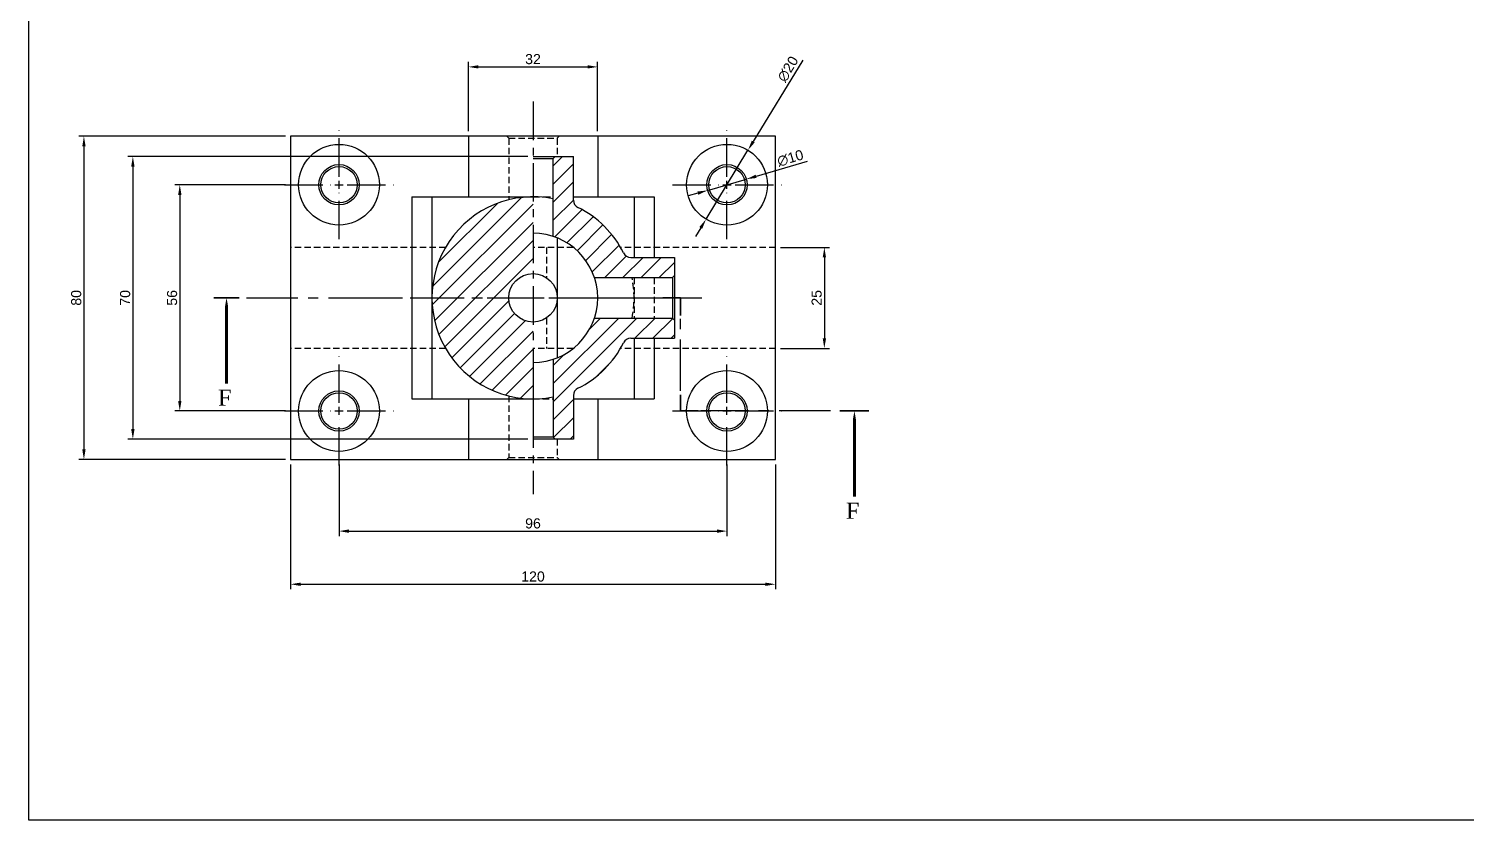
# Model space of a CAD drawing. Header units: millimetres. Extents: x 89 to 2222, y 348 to 1477.
# Drawn here: x 1557.5 to 1913.2, y 520.3 to 716.2 of the extents above; entities that cross this region are included whole.
import ezdxf

# ---------------------------------------------------------------- set-up
doc = ezdxf.new("R2010")
doc.units = ezdxf.units.MM
doc.header["$PDMODE"] = 32
doc.header["$PDSIZE"] = 1
doc.linetypes.add('CENTER', pattern=[50.8, 31.75, -6.35, 6.35, -6.35])
doc.linetypes.add('HIDDEN', pattern=[9.525, 6.35, -3.175])
doc.styles.get("Standard").update_dxf_attribs({"font": 'arial.ttf'})
doc.dimstyles.new('ISO-25', dxfattribs={"dimtxt": 2.5, "dimasz": 2.5, "dimexe": 1.25, "dimexo": 1.25, "dimtad": 1, "dimtxsty": 'Standard', "dimcen": 2.5, "dimclrd": 3, "dimclre": 3, "dimclrt": 3, "dimadec": 0, "dimazin": 0, "dimtfac": 1, "dimtmove": 0, "dimatfit": 3, "dimfxl": 1, "dimarcsym": 0})
pattern_1 = [(45, (1328.333, -758.83), (-2.245064, 2.245064), [])]

# ---------------------------------------------------------------- blocks, each defined once
blk = doc.blocks.new('*U103')
at = {"color": 0, "linetype": 'CENTER', "ltscale": 0.3, "transparency": 16777216}
for p, q in [((0, 2), (0, 13.5)), ((-13.5, 0), (-2, 0)), ((2, 0), (13.5, 0)), ((0, -13.5), (0, -2))]:
    blk.add_line(p, q, dxfattribs=at)
at = {"color": 0, "linetype": 'Continuous', "ltscale": 0.3, "transparency": 16777216}
for p, q in [((-1, 0), (1, 0)), ((0, -1), (0, 1))]:
    blk.add_line(p, q, dxfattribs=at)
blk = doc.blocks.new('*U104')
at = {"color": 0, "linetype": 'CENTER', "ltscale": 0.3, "transparency": 16777216}
for p, q in [((0, 2), (0, 13.5)), ((-13.5, 0), (-2, 0)), ((2, 0), (13.5, 0)), ((0, -13.5), (0, -2))]:
    blk.add_line(p, q, dxfattribs=at)
at = {"color": 0, "linetype": 'Continuous', "ltscale": 0.3, "transparency": 16777216}
for p, q in [((-1, 0), (1, 0)), ((0, -1), (0, 1))]:
    blk.add_line(p, q, dxfattribs=at)
blk = doc.blocks.new('*U105')
at = {"color": 0, "linetype": 'CENTER', "ltscale": 0.3, "transparency": 16777216}
for p, q in [((0, 2), (0, 13.5)), ((-13.5, 0), (-2, 0)), ((2, 0), (13.5, 0)), ((0, -13.5), (0, -2))]:
    blk.add_line(p, q, dxfattribs=at)
at = {"color": 0, "linetype": 'Continuous', "ltscale": 0.3, "transparency": 16777216}
for p, q in [((-1, 0), (1, 0)), ((0, -1), (0, 1))]:
    blk.add_line(p, q, dxfattribs=at)
blk = doc.blocks.new('*U106')
at = {"color": 0, "linetype": 'CENTER', "ltscale": 0.3, "transparency": 16777216}
for p, q in [((0, 2), (0, 13.5)), ((-13.5, 0), (-2, 0)), ((2, 0), (13.5, 0)), ((0, -13.5), (0, -2))]:
    blk.add_line(p, q, dxfattribs=at)
at = {"color": 0, "linetype": 'Continuous', "ltscale": 0.3, "transparency": 16777216}
for p, q in [((-1, 0), (1, 0)), ((0, -1), (0, 1))]:
    blk.add_line(p, q, dxfattribs=at)
blk = doc.blocks.new('*D109')
at = {"color": 3, "lineweight": -2, "transparency": 16777216}
for p, q in [((1621.05, 689.59), (1569.93, 689.59)), ((1571.18, 687.09), (1571.18, 612.09)), ((1621.05, 609.59), (1569.93, 609.59))]:
    blk.add_line(p, q, dxfattribs=at)
at = {"color": 3, "transparency": 16777216}
for points in [[(1570.77, 687.09), (1571.6, 687.09), (1571.18, 689.59)], [(1570.77, 612.09), (1571.6, 612.09), (1571.18, 609.59)]]:
    blk.add_solid(points, dxfattribs=at)
at = {"layer": 'Defpoints', "color": 0, "transparency": 16777216}
for p in [(1622.3, 689.59), (1571.18, 609.59), (1622.3, 609.59)]:
    blk.add_point(p, dxfattribs=at)
at = {"color": 3, "transparency": 16777216, "insert": (1569.28, 649.59), "char_height": 2.5, "attachment_point": 5, "rotation": 90}
blk.add_mtext('80', dxfattribs=at)
blk = doc.blocks.new('*D110')
at = {"color": 3, "lineweight": -2, "transparency": 16777216}
for p, q in [((1621.05, 677.59), (1593.65, 677.59)), ((1594.9, 675.09), (1594.9, 624.09)), ((1621.05, 621.59), (1593.65, 621.59))]:
    blk.add_line(p, q, dxfattribs=at)
at = {"color": 3, "transparency": 16777216}
for points in [[(1594.49, 675.09), (1595.32, 675.09), (1594.9, 677.59)], [(1594.49, 624.09), (1595.32, 624.09), (1594.9, 621.59)]]:
    blk.add_solid(points, dxfattribs=at)
at = {"layer": 'Defpoints', "color": 0, "transparency": 16777216}
for p in [(1622.3, 677.59), (1594.9, 621.59), (1622.3, 621.59)]:
    blk.add_point(p, dxfattribs=at)
at = {"color": 3, "transparency": 16777216, "insert": (1593, 649.59), "char_height": 2.5, "attachment_point": 5, "rotation": 90}
blk.add_mtext('56', dxfattribs=at)
blk = doc.blocks.new('*D111')
at = {"color": 3, "lineweight": -2, "transparency": 16777216}
for p, q in [((1681.05, 684.59), (1582.04, 684.59)), ((1583.29, 682.09), (1583.29, 617.09)), ((1681.05, 614.59), (1582.04, 614.59))]:
    blk.add_line(p, q, dxfattribs=at)
at = {"color": 3, "transparency": 16777216}
for points in [[(1582.88, 682.09), (1583.71, 682.09), (1583.29, 684.59)], [(1582.88, 617.09), (1583.71, 617.09), (1583.29, 614.59)]]:
    blk.add_solid(points, dxfattribs=at)
at = {"layer": 'Defpoints', "color": 0, "transparency": 16777216}
for p in [(1682.3, 684.59), (1583.29, 614.59), (1682.3, 614.59)]:
    blk.add_point(p, dxfattribs=at)
at = {"color": 3, "transparency": 16777216, "insert": (1581.39, 649.59), "char_height": 2.5, "attachment_point": 5, "rotation": 90}
blk.add_mtext('70', dxfattribs=at)
blk = doc.blocks.new('*D112')
at = {"color": 3, "lineweight": -2, "transparency": 16777216}
for p, q in [((1622.3, 608.34), (1622.3, 577.44)), ((1742.3, 608.34), (1742.3, 577.44)), ((1624.8, 578.69), (1739.8, 578.69))]:
    blk.add_line(p, q, dxfattribs=at)
at = {"color": 3, "transparency": 16777216}
for points in [[(1624.8, 579.1), (1624.8, 578.27), (1622.3, 578.69)], [(1739.8, 579.1), (1739.8, 578.27), (1742.3, 578.69)]]:
    blk.add_solid(points, dxfattribs=at)
at = {"layer": 'Defpoints', "color": 0, "transparency": 16777216}
for p in [(1622.3, 609.59), (1742.3, 609.59), (1742.3, 578.69)]:
    blk.add_point(p, dxfattribs=at)
at = {"color": 3, "transparency": 16777216, "insert": (1682.3, 580.59), "char_height": 2.5, "attachment_point": 5}
blk.add_mtext('120', dxfattribs=at)
blk = doc.blocks.new('*D113')
at = {"color": 3, "lineweight": -2, "transparency": 16777216}
for p, q in [((1634.3, 608.34), (1634.3, 590.59)), ((1730.3, 608.34), (1730.3, 590.59)), ((1636.8, 591.84), (1727.8, 591.84))]:
    blk.add_line(p, q, dxfattribs=at)
at = {"color": 3, "transparency": 16777216}
for points in [[(1636.8, 592.26), (1636.8, 591.42), (1634.3, 591.84)], [(1727.8, 592.26), (1727.8, 591.42), (1730.3, 591.84)]]:
    blk.add_solid(points, dxfattribs=at)
at = {"layer": 'Defpoints', "color": 0, "transparency": 16777216}
for p in [(1634.3, 609.59), (1730.3, 609.59), (1730.3, 591.84)]:
    blk.add_point(p, dxfattribs=at)
at = {"color": 3, "transparency": 16777216, "insert": (1682.3, 593.74), "char_height": 2.5, "attachment_point": 5}
blk.add_mtext('96', dxfattribs=at)
blk = doc.blocks.new('*D114')
at = {"color": 3, "lineweight": -2, "transparency": 16777216}
for p, q in [((1749.04, 708.43), (1736.79, 688.27)), ((1725.11, 669.04), (1735.49, 686.14)), ((1723.81, 666.91), (1722.51, 664.77))]:
    blk.add_line(p, q, dxfattribs=at)
at = {"color": 3, "transparency": 16777216}
for points in [[(1736.44, 688.49), (1737.15, 688.06), (1735.49, 686.14)], [(1723.46, 667.12), (1724.17, 666.69), (1725.11, 669.04)]]:
    blk.add_solid(points, dxfattribs=at)
at = {"layer": 'Defpoints', "color": 0, "transparency": 16777216}
for p in [(1735.49, 686.14), (1725.11, 669.04)]:
    blk.add_point(p, dxfattribs=at)
at = {"color": 3, "transparency": 16777216, "insert": (1745.39, 706.23), "char_height": 2.5, "attachment_point": 5, "rotation": 58.7202}
blk.add_mtext('∅20', dxfattribs=at)
blk = doc.blocks.new('*D115')
at = {"color": 3, "lineweight": -2, "transparency": 16777216}
for p, q in [((1750.14, 683.32), (1737.51, 679.67)), ((1725.5, 676.2), (1735.11, 678.98)), ((1723.1, 675.51), (1720.69, 674.82))]:
    blk.add_line(p, q, dxfattribs=at)
at = {"color": 3, "transparency": 16777216}
for points in [[(1737.39, 680.07), (1737.62, 679.27), (1735.11, 678.98)], [(1722.98, 675.91), (1723.21, 675.11), (1725.5, 676.2)]]:
    blk.add_solid(points, dxfattribs=at)
at = {"layer": 'Defpoints', "color": 0, "transparency": 16777216}
for p in [(1725.5, 676.2), (1735.11, 678.98)]:
    blk.add_point(p, dxfattribs=at)
at = {"color": 3, "transparency": 16777216, "insert": (1745.97, 684.17), "char_height": 2.5, "attachment_point": 5, "rotation": 16.1051}
blk.add_mtext('∅10', dxfattribs=at)
blk = doc.blocks.new('*D181')
at = {"color": 3, "lineweight": -2, "transparency": 16777216}
for p, q in [((1743.55, 662.09), (1755.64, 662.09)), ((1754.39, 659.59), (1754.39, 639.59)), ((1743.55, 637.09), (1755.64, 637.09))]:
    blk.add_line(p, q, dxfattribs=at)
at = {"color": 3, "transparency": 16777216}
for points in [[(1753.98, 659.59), (1754.81, 659.59), (1754.39, 662.09)], [(1753.98, 639.59), (1754.81, 639.59), (1754.39, 637.09)]]:
    blk.add_solid(points, dxfattribs=at)
at = {"layer": 'Defpoints', "color": 0, "transparency": 16777216}
for p in [(1742.3, 662.09), (1742.3, 637.09), (1754.39, 637.09)]:
    blk.add_point(p, dxfattribs=at)
at = {"color": 3, "transparency": 16777216, "insert": (1752.49, 649.59), "char_height": 2.5, "attachment_point": 5, "rotation": 90}
blk.add_mtext('25', dxfattribs=at)
blk = doc.blocks.new('*D182')
at = {"color": 3, "lineweight": -2, "transparency": 16777216}
for p, q in [((1666.3, 690.84), (1666.3, 708.02)), ((1698.3, 690.84), (1698.3, 708.02)), ((1668.8, 706.77), (1695.8, 706.77))]:
    blk.add_line(p, q, dxfattribs=at)
at = {"color": 3, "transparency": 16777216}
for points in [[(1668.8, 707.19), (1668.8, 706.36), (1666.3, 706.77)], [(1695.8, 707.19), (1695.8, 706.36), (1698.3, 706.77)]]:
    blk.add_solid(points, dxfattribs=at)
at = {"layer": 'Defpoints', "color": 0, "transparency": 16777216}
for p in [(1698.3, 706.77), (1666.3, 689.59), (1698.3, 689.59)]:
    blk.add_point(p, dxfattribs=at)
at = {"color": 3, "transparency": 16777216, "insert": (1682.3, 708.68), "char_height": 2.5, "attachment_point": 5}
blk.add_mtext('32', dxfattribs=at)

msp = doc.modelspace()

# ---------------------------------------------------------------- hatches: boundary and pattern name
h = msp.add_hatch()
h.set_pattern_fill('ANSI31', color=256)
h.set_pattern_definition(pattern_1)
h.paths.add_polyline_path([(1706.489, 639.591), (1717.302, 639.591), (1717.302, 644.091), (1716.802, 644.591), (1697.5, 644.591, -0.2381418), (1687.302, 634.392), (1687.302, 624.591), (1692.302, 624.591), (1692.302, 625.404, -0.284915), (1693.413, 627.196, 0.1638656), (1704.697, 638.48, -0.284915)])
h.paths.add_polyline_path([(1692.302, 684.591), (1687.802, 684.591), (1687.302, 684.091), (1687.302, 674.591), (1692.302, 674.591)])
h = msp.add_hatch()
h.set_pattern_fill('ANSI31', color=4)
h.set_pattern_definition(pattern_1)
h.paths.add_polyline_path([(1697.5, 654.591), (1716.802, 654.591), (1717.302, 655.091), (1717.302, 659.591), (1706.489, 659.591, -0.284915), (1704.697, 660.702, 0.1638656), (1693.413, 671.986, -0.284915), (1692.302, 673.778), (1692.302, 684.591), (1687.802, 684.591), (1687.302, 684.091), (1687.302, 664.79, -0.2381418)])
h = msp.add_hatch()
h.set_pattern_fill('ANSI31', color=4)
h.set_pattern_definition(pattern_1)
h.paths.add_polyline_path([(1682.302, 655.591), (1682.302, 674.591, 1), (1682.302, 624.591), (1682.302, 633.591), (1682.302, 643.591, -0.4142136), (1676.302, 649.591, -0.4142136)])
h = msp.add_hatch()
h.set_pattern_fill('ANSI31', color=4)
h.set_pattern_definition(pattern_1)
h.paths.add_polyline_path([(1687.302, 615.091), (1687.802, 614.591), (1692.302, 614.591), (1692.302, 625.404, -0.284915), (1693.413, 627.196, 0.1638656), (1704.697, 638.48, -0.284915), (1706.489, 639.591), (1717.302, 639.591), (1717.302, 644.091), (1716.802, 644.591), (1697.5, 644.591, -0.2381418), (1687.302, 634.392)])

# ---------------------------------------------------------------- linework, layer by layer
at = {"color": 1, "linetype": 'CENTER', "ltscale": 0.3}
for p, q in [((1682.302, 698.179), (1682.302, 601.004)), ((1640.516, 649.591), (1724.087, 649.591))]:
    msp.add_line(p, q, dxfattribs=at)
for p, q in [((1622.302, 689.591), (1622.302, 609.591)), ((1742.302, 689.591), (1622.302, 689.591)), ((1666.302, 689.591), (1666.302, 674.591)), ((1698.302, 689.591), (1698.302, 674.591)), ((1742.302, 609.591), (1742.302, 689.591)), ((1682.302, 684.591), (1692.302, 684.591)), ((1682.302, 684.091), (1687.302, 684.091)), ((1687.802, 684.591), (1687.302, 684.091)), ((1687.302, 664.79), (1687.302, 684.091)), ((1692.302, 673.778), (1692.302, 684.591)), ((1652.302, 674.591), (1652.302, 624.591)), ((1652.302, 674.591), (1682.302, 674.591)), ((1657.302, 674.591), (1657.302, 624.591)), ((1692.302, 674.591), (1712.302, 674.591)), ((1707.302, 674.591), (1707.302, 659.591)), ((1712.302, 674.591), (1712.302, 659.591)), ((1688.302, 664.423), (1688.302, 634.759)), ((1706.489, 659.591), (1717.302, 659.591)), ((1717.302, 659.591), (1717.302, 639.591)), ((1697.5, 654.591), (1716.802, 654.591)), ((1697.5, 654.591), (1716.802, 654.591)), ((1717.302, 655.091), (1716.802, 654.591)), ((1716.802, 654.591), (1716.802, 644.591)), ((1698.302, 649.591), (1717.302, 649.591)), ((1698.302, 649.591), (1717.302, 649.591)), ((1697.5, 644.591), (1716.802, 644.591)), ((1717.302, 644.091), (1716.802, 644.591)), ((1706.489, 639.591), (1717.302, 639.591)), ((1707.302, 639.591), (1707.302, 624.591)), ((1712.302, 639.591), (1712.302, 624.591)), ((1682.302, 633.591), (1682.302, 614.591)), ((1682.302, 633.591), (1682.302, 614.591)), ((1682.302, 633.591), (1682.302, 612.746)), ((1687.302, 634.392), (1687.302, 615.091)), ((1687.302, 634.392), (1687.302, 615.091)), ((1652.302, 624.591), (1682.302, 624.591)), ((1666.302, 624.591), (1666.302, 609.591)), ((1692.302, 625.404), (1692.302, 614.591)), ((1692.302, 624.591), (1712.302, 624.591)), ((1698.302, 624.591), (1698.302, 609.591)), ((1687.302, 615.091), (1682.302, 615.091)), ((1692.302, 614.591), (1682.302, 614.591)), ((1687.802, 614.591), (1687.302, 615.091)), ((1622.302, 609.591), (1742.302, 609.591))]:
    msp.add_line(p, q)
at = {"linetype": 'HIDDEN', "ltscale": 0.25}
for p, q in [((1675.802, 689.591), (1676.302, 689.091)), ((1676.302, 689.091), (1676.302, 673.86)), ((1676.302, 689.091), (1688.302, 689.091)), ((1688.802, 689.591), (1688.302, 689.091)), ((1688.302, 689.091), (1688.302, 684.591)), ((1682.302, 674.591), (1685.005, 674.591)), ((1685.005, 674.591), (1687.302, 674.591)), ((1660.651, 662.091), (1622.302, 662.091)), ((1692.289, 662.091), (1682.302, 662.091)), ((1685.618, 662.091), (1685.618, 654.591)), ((1742.302, 662.091), (1703.952, 662.091)), ((1707.302, 654.591), (1707.302, 644.591)), ((1712.302, 654.591), (1712.302, 644.591)), ((1685.618, 644.591), (1685.618, 637.091)), ((1660.651, 637.091), (1622.302, 637.091)), ((1692.289, 637.091), (1682.302, 637.091)), ((1742.302, 637.091), (1703.952, 637.091)), ((1676.302, 625.322), (1676.302, 610.091)), ((1682.302, 624.591), (1687.302, 624.591)), ((1688.302, 614.591), (1688.302, 610.091)), ((1675.802, 609.591), (1676.302, 610.091)), ((1676.302, 610.091), (1688.302, 610.091)), ((1688.802, 609.591), (1688.302, 610.091))]:
    msp.add_line(p, q, dxfattribs=at)
at = {"color": 6, "lineweight": 35}
for p, q in [((1609.616, 649.591), (1603.328, 649.591)), ((1714.45, 649.591), (1718.802, 649.591)), ((1718.802, 649.591), (1718.802, 645.186)), ((1718.802, 625.591), (1718.802, 621.591)), ((1723.198, 621.591), (1718.802, 621.591)), ((1758.229, 621.591), (1765.429, 621.591))]:
    msp.add_line(p, q, dxfattribs=at)
at = {"color": 0, "linetype": 'CENTER', "ltscale": 0.4}
for p, q in [((1611.392, 649.591), (1713.802, 649.591)), ((1718.802, 626.591), (1718.802, 644.591)), ((1755.911, 621.591), (1723.802, 621.591))]:
    msp.add_line(p, q, dxfattribs=at)
msp.add_lwpolyline([(1557.53, 912.162), (2222.119, 912.162), (2222.119, 520.264), (1557.53, 520.264)], close=True)
at = {"color": 6}
for points in [[(1606.472, 649.591, 0, 2.25, 0), (1606.472, 643.341, 0.75, 0.75, 0), (1606.472, 628.341, 0.75, 0.75, 0)], [(1761.829, 621.591, 0, 2.25, 0), (1761.829, 615.341, 0.75, 0.75, 0), (1761.829, 600.341, 0.75, 0.75, 0)]]:
    msp.add_lwpolyline(points, format="xyseb", dxfattribs=at)
for centre, radius in [((1634.302, 677.591), 10), ((1730.302, 677.591), 10), ((1634.302, 677.591), 5), ((1634.302, 677.591), 4.5), ((1730.302, 677.591), 5), ((1730.302, 677.591), 4.5), ((1682.302, 649.591), 6), ((1634.302, 621.591), 10), ((1730.302, 621.591), 10), ((1634.302, 621.591), 5), ((1634.302, 621.591), 4.5), ((1730.302, 621.591), 5), ((1730.302, 621.591), 4.5)]:
    msp.add_circle(centre, radius)
for centre, radius, start, end in [((1682.302, 649.591), 25, 78.46304, 281.53696), ((1694.302, 673.778), 2, 180, 243.6122), ((1682.302, 649.591), 25, 26.3878, 63.6122), ((1682.302, 649.591), 16, 270, 90), ((1706.489, 661.591), 2, 206.3878, 270), ((1682.302, 649.591), 25, 296.3878, 333.6122), ((1706.489, 637.591), 2, 90, 153.6122), ((1694.302, 625.404), 2, 116.3878, 180)]:
    msp.add_arc(centre, radius, start, end)
at = {"linetype": 'HIDDEN', "ltscale": 0.25}
msp.add_arc((1682.302, 649.591), 25, 348.46304, 11.53696, dxfattribs=at)

# ---------------------------------------------------------------- block references
at = {"color": 1, "linetype": 'CENTER', "ltscale": 0.3}
for name, p in [('*U103', (1634.302, 677.591)), ('*U105', (1730.302, 677.591)), ('*U104', (1634.302, 621.591)), ('*U106', (1730.302, 621.591))]:
    msp.add_blockref(name, p, dxfattribs=at)

# ---------------------------------------------------------------- texts
at = {"color": 6, "char_height": 4, "attachment_point": 1}
for insert in [(1604.36, 626.893), (1759.716, 598.893)]:
    msp.add_mtext_dynamic_manual_height_columns('{\\fTimes New Roman|b0|i0|c0|p18;F}', width=4.10595, gutter_width=12.5, heights=[0], dxfattribs=dict(at, insert=insert))

# ---------------------------------------------------------------- dimensions: what is measured, and where the dimension line sits
for base, p1, p2, picture, middle in [((1698.302, 706.773), (1666.302, 689.591), (1698.302, 689.591), '*D182', (1682.302, 708.675)), ((1742.302, 578.687), (1622.302, 609.591), (1742.302, 609.591), '*D112', (1682.302, 580.589)), ((1730.302, 591.841), (1634.302, 609.591), (1730.302, 609.591), '*D113', (1682.302, 593.743))]:
    dim = msp.add_linear_dim(base=base, p1=p1, p2=p2, dimstyle='ISO-25')
    dim.commit()
    dim.dimension.update_dxf_attribs({"geometry": picture, "text_midpoint": middle})
for p1, p2, picture, middle in [((1725.11, 669.045), (1735.494, 686.137), '*D114', (1747.079, 705.207)), ((1725.498, 676.204), (1735.106, 678.978), '*D115', (1746.512, 682.271))]:
    dim = msp.add_diameter_dim_2p(p1=p1, p2=p2, dimstyle='ISO-25')
    dim.commit()
    dim.dimension.update_dxf_attribs({"geometry": picture, "text_midpoint": middle, "dimtype": 163})
for base, p1, p2, picture, middle in [((1571.183, 609.591), (1622.302, 689.591), (1622.302, 609.591), '*D109', (1571.183, 649.591)), ((1583.293, 614.591), (1682.302, 684.591), (1682.302, 614.591), '*D111', (1583.293, 649.591)), ((1594.903, 621.591), (1622.302, 677.591), (1622.302, 621.591), '*D110', (1594.903, 649.591))]:
    dim = msp.add_linear_dim(base=base, p1=p1, p2=p2, angle=90, dimstyle='ISO-25')
    dim.commit()
    dim.dimension.update_dxf_attribs({"geometry": picture, "text_midpoint": middle, "dimtype": 160})
dim = msp.add_linear_dim(base=(1754.392, 637.091), p1=(1742.302, 662.091), p2=(1742.302, 637.091), angle=90, dimstyle='ISO-25')
dim.commit()
dim.dimension.update_dxf_attribs({"geometry": '*D181', "text_midpoint": (1752.49, 649.591)})

doc.saveas('drawing.dxf')
